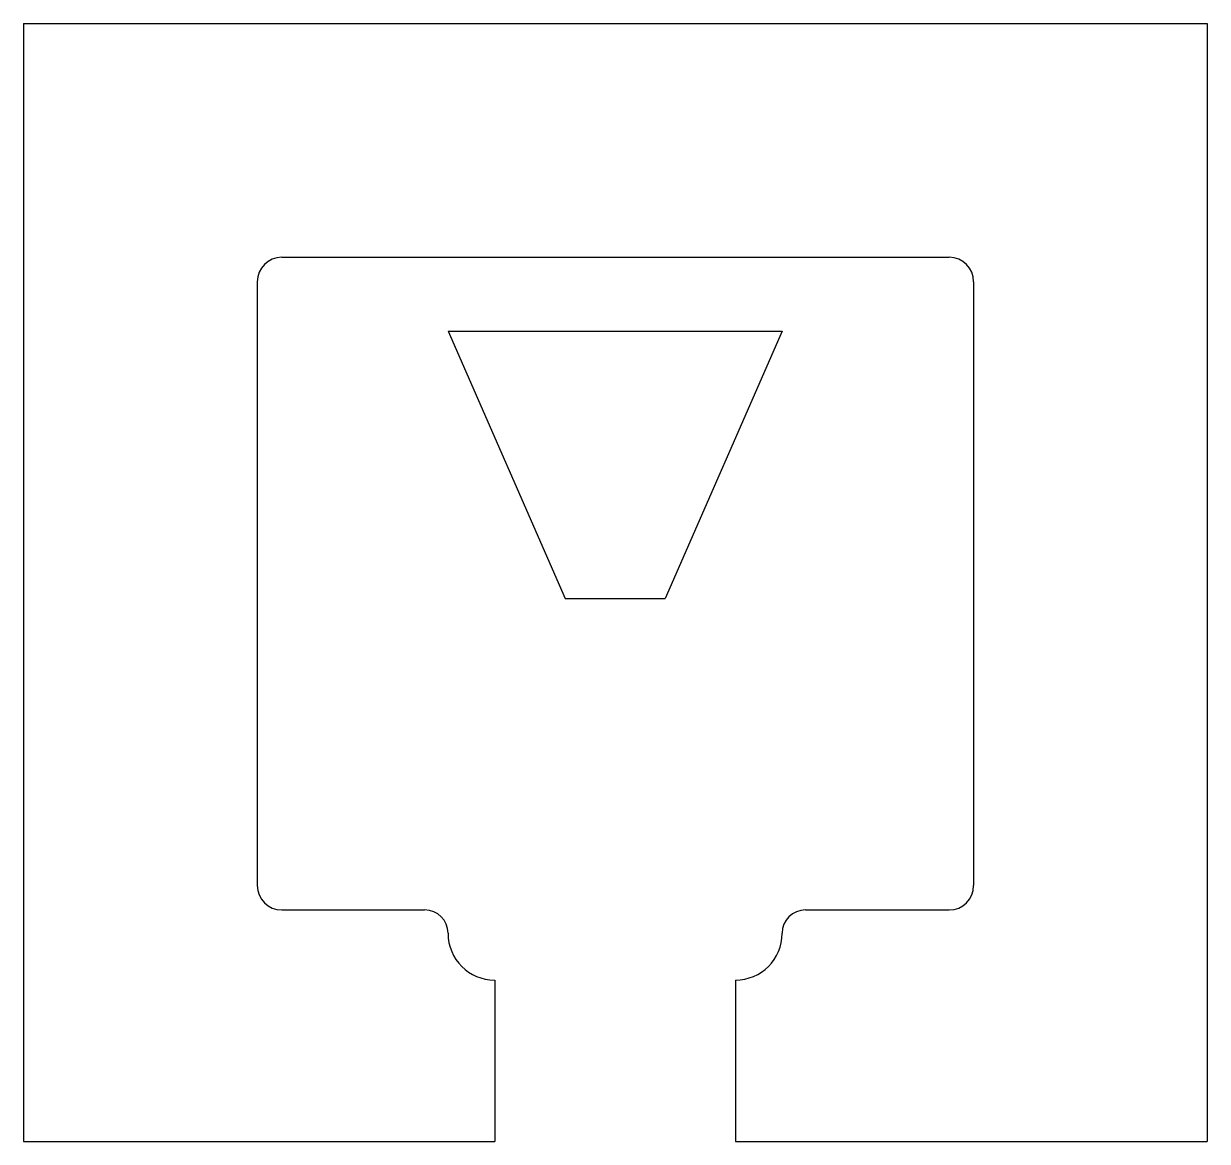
# Model space of a CAD drawing. Extents: x -367 to -113, y 40 to 279.
import ezdxf

# ---------------------------------------------------------------- set-up
doc = ezdxf.new("R2010")
doc.units = 0
doc.layers.get('0').update_dxf_attribs({"linetype": 'CONTINUOUS'})

msp = doc.modelspace()

# ---------------------------------------------------------------- linework, layer by layer
for p, q in [((-366.69, 279.38), (-113.39, 279.38)), ((-366.69, 279.38), (-366.69, 40.22)), ((-113.39, 279.38), (-113.39, 40.22)), ((-311.44, 229.38), (-168.64, 229.38)), ((-316.69, 224.13), (-316.69, 94.98)), ((-163.39, 224.13), (-163.39, 94.98)), ((-275.88, 213.55), (-250.83, 156.4)), ((-275.88, 213.55), (-204.38, 213.55)), ((-204.38, 213.55), (-229.43, 156.4)), ((-250.83, 156.4), (-229.43, 156.4)), ((-311.44, 89.73), (-280.88, 89.73)), ((-199.38, 89.73), (-168.64, 89.73)), ((-275.88, 84.73), (-275.88, 84.73)), ((-204.38, 84.73), (-204.38, 84.73)), ((-265.88, 74.73), (-265.88, 40.22)), ((-214.38, 74.73), (-214.38, 40.22)), ((-366.69, 40.22), (-265.88, 40.22)), ((-214.38, 40.22), (-113.39, 40.22))]:
    msp.add_line(p, q)
for centre, radius, start, end in [((-311.44, 224.13), 5.25, 90, 180), ((-168.64, 224.13), 5.25, 0, 90), ((-311.44, 94.98), 5.25, 180, 270), ((-168.64, 94.98), 5.25, 270, 0), ((-280.88, 84.73), 5, 0, 90), ((-199.38, 84.73), 5, 90, 180), ((-265.88, 84.73), 10, 180, 270), ((-214.38, 84.73), 10, 270, 0)]:
    msp.add_arc(centre, radius, start, end)

doc.saveas('drawing.dxf')
